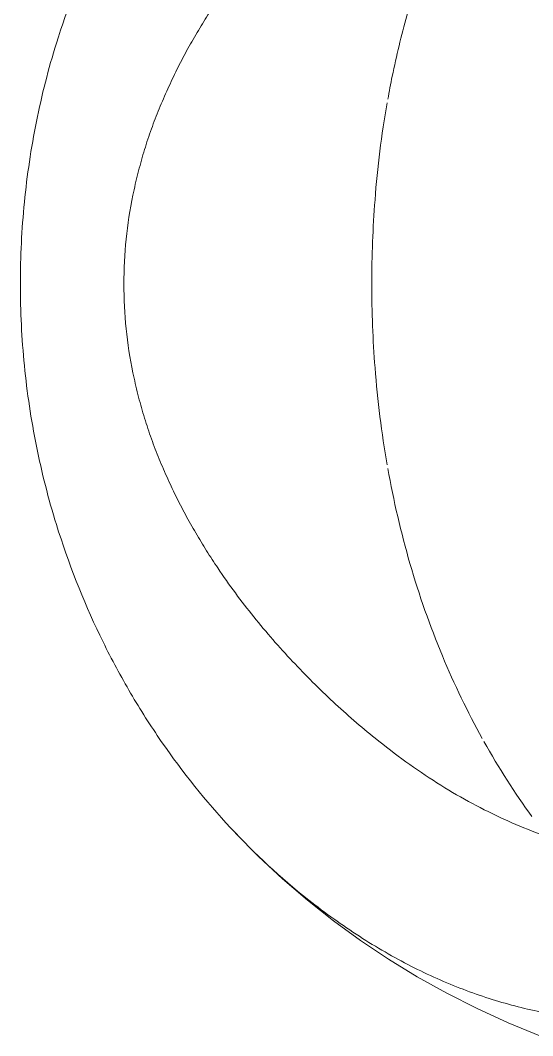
# Model space of a CAD drawing. Header units: millimetres. Extents: x -4000 to 187956, y -58990 to 162485.
# Drawn here: x 80274.1 to 80382.5, y 7363 to 7578 of the extents above; entities that cross this region are included whole.
import ezdxf

# ---------------------------------------------------------------- set-up
doc = ezdxf.new("R2010")
doc.units = ezdxf.units.MM
doc.layers.add('P-SANR-FIXT', color=6, linetype='Continuous', lineweight=9)

# ---------------------------------------------------------------- blocks, each defined once
blk = doc.blocks.new('C307 - C307-V892-FFS - TANG 1')
at = {"layer": 'P-SANR-FIXT', "color": 250, "flags": 128}
blk.add_lwpolyline([(116.29, -264.42), (121.21, -259.56), (125.96, -254.49), (130.52, -249.19), (134.89, -243.69), (139.05, -237.99), (143, -232.09), (146.73, -226.01), (150.21, -219.76), (153.46, -213.34), (156.45, -206.76), (159.18, -200.05)], dxfattribs=at)
at = {"layer": 'P-SANR-FIXT', "color": 250}
for points, knots in [([(-50.95, -302.34), (-58.32, -300.04), (-72.45, -294.62), (-98.49, -280.39), (-125.49, -257.6), (-147.02, -226.12), (-155.27, -199.55), (-156.2, -179.46), (-154.88, -170), (-153.77, -165.4)], [-1, -1, -1, -1, -0.9, -0.8, -0.6, -0.4, -0.2, -0.1, 0, 0, 0, 0]), ([(153.77, -165.4), (155.32, -171.79), (156.32, -181.76), (155.07, -195.87), (152.75, -206.69), (149.06, -217.66), (143.96, -228.72), (137.48, -239.63), (128.06, -252.48), (114.63, -266.74), (99.19, -278.94), (85.44, -287.5), (70.85, -295.19), (59.14, -299.78), (50.95, -302.34)], [-1, -1, -1, -1, -0.861111, -0.791667, -0.722222, -0.652778, -0.583333, -0.513889, -0.444444, -0.333333, -0.222222, -0.166667, -0.111111, 0, 0, 0, 0]), ([(-96.2, -234.93), (-92.96, -238.94), (-85.96, -246.76), (-76, -256.16), (-68.31, -262.34), (-63.73, -265.76), (-60.17, -268.21), (-56.51, -270.58), (-52.74, -272.88), (-48.87, -275.07), (-44.89, -277.11), (-40.79, -279.02), (-36.58, -280.82), (-32.28, -282.46), (-27.89, -283.89), (-23.39, -285.11), (-17.27, -286.53), (-9.5, -287.76), (0.02, -288.2), (9.53, -287.75), (17.29, -286.53), (23.41, -285.11), (27.89, -283.88), (32.28, -282.46), (36.59, -280.82), (40.79, -279.02), (44.89, -277.11), (48.87, -275.07), (52.74, -272.88), (56.51, -270.58), (60.78, -267.81), (65.49, -264.51), (70.53, -260.57), (75.36, -256.56), (79.96, -252.4), (84.34, -248.13), (89.91, -242.37), (93.77, -237.94), (96.2, -234.93)], [0, 0, 0, 0, 0.076923, 0.153846, 0.192308, 0.211538, 0.230769, 0.25, 0.269231, 0.288462, 0.307692, 0.326923, 0.346154, 0.365385, 0.384615, 0.403846, 0.423077, 0.461538, 0.5, 0.538462, 0.576923, 0.596154, 0.615385, 0.634615, 0.653846, 0.673077, 0.692308, 0.711538, 0.730769, 0.75, 0.769231, 0.798077, 0.826923, 0.855769, 0.884615, 0.913462, 0.942308, 1, 1, 1, 1])]:
    blk.add_open_spline(points, degree=3, knots=knots, dxfattribs=at)
for points in [[(96.2, -234.93), (99.68, -230.6), (106, -221.88), (113.31, -208.47), (118.49, -195.12), (120.44, -186.39), (121.01, -182.09)], [(0, -309.96), (-5.8, -309.96), (-17.31, -309.39), (-34.45, -306.83), (-45.5, -304.02), (-50.95, -302.34)], [(50.95, -302.34), (45.5, -304.02), (34.46, -306.83), (17.34, -309.39), (5.81, -309.96), (0, -309.96)]]:
    blk.add_open_spline(points, degree=3, dxfattribs=at)
at = {"layer": 'P-SANR-FIXT', "color": 253}
for points in [[(112.8, -201.74), (107.8, -205.36), (102.48, -208.75), (96.88, -211.88)], [(-17.78, -234.93), (-24.71, -234.41), (-31.54, -233.56), (-38.31, -232.36)], [(38.31, -232.36), (31.55, -233.55), (24.71, -234.41), (17.78, -234.93)], [(0, -235.62), (-2.97, -235.62), (-8.9, -235.5), (-14.82, -235.16), (-17.78, -234.93)], [(17.78, -234.93), (14.82, -235.16), (8.9, -235.5), (2.97, -235.62), (0, -235.62)]]:
    blk.add_open_spline(points, degree=3, dxfattribs=at)
for points, knots in [([(-39.1, -232.22), (-40.73, -231.93), (-46.67, -230.78), (-56.85, -228.36), (-73.39, -223.17), (-86.46, -217.51), (-95.01, -212.91), (-96.23, -212.24)], [-0.8872569, -0.8872569, -0.8872569, -0.8872569, -0.8611111, -0.7916667, -0.7222222, -0.5833333, -0.559915, -0.559915, -0.559915, -0.559915]), ([(96.23, -212.24), (90.65, -215.33), (78.72, -221.09), (59.49, -227.85), (45.91, -231), (39.1, -232.22)], [-0.4402744, -0.4402744, -0.4402744, -0.4402744, -0.3333333, -0.2222222, -0.1128561, -0.1128561, -0.1128561, -0.1128561])]:
    blk.add_open_spline(points, degree=3, knots=knots, dxfattribs=at)
blk = doc.blocks.new('C307 - C307-V945-FFS - TANG 1')
at = {"layer": 'P-SANR-FIXT', "color": 250, "flags": 128}
blk.add_lwpolyline([(116.29, -264.42), (121.21, -259.56), (125.96, -254.49), (130.52, -249.19), (134.89, -243.69), (139.05, -237.99), (143, -232.09), (146.73, -226.01), (150.21, -219.76), (153.46, -213.34), (156.45, -206.76), (159.18, -200.05)], dxfattribs=at)
at = {"layer": 'P-SANR-FIXT', "color": 250}
for points, knots in [([(-50.95, -302.34), (-58.32, -300.04), (-72.45, -294.62), (-98.49, -280.39), (-125.49, -257.6), (-147.02, -226.12), (-155.27, -199.55), (-156.2, -179.46), (-154.88, -170), (-153.77, -165.4)], [-1, -1, -1, -1, -0.9, -0.8, -0.6, -0.4, -0.2, -0.1, 0, 0, 0, 0]), ([(153.77, -165.4), (155.32, -171.79), (156.32, -181.76), (155.07, -195.87), (152.75, -206.69), (149.06, -217.66), (143.96, -228.72), (137.48, -239.63), (128.06, -252.48), (114.63, -266.74), (99.19, -278.94), (85.44, -287.5), (70.85, -295.19), (59.14, -299.78), (50.95, -302.34)], [-1, -1, -1, -1, -0.861111, -0.791667, -0.722222, -0.652778, -0.583333, -0.513889, -0.444444, -0.333333, -0.222222, -0.166667, -0.111111, 0, 0, 0, 0]), ([(-96.2, -234.93), (-92.96, -238.94), (-85.96, -246.76), (-76, -256.16), (-68.31, -262.34), (-63.73, -265.76), (-60.17, -268.21), (-56.51, -270.58), (-52.74, -272.88), (-48.87, -275.07), (-44.89, -277.11), (-40.79, -279.02), (-36.58, -280.82), (-32.28, -282.46), (-27.89, -283.89), (-23.39, -285.11), (-17.27, -286.53), (-9.5, -287.76), (0.02, -288.2), (9.53, -287.75), (17.29, -286.53), (23.41, -285.11), (27.89, -283.88), (32.28, -282.46), (36.59, -280.82), (40.79, -279.02), (44.89, -277.11), (48.87, -275.07), (52.74, -272.88), (56.51, -270.58), (60.78, -267.81), (65.49, -264.51), (70.53, -260.57), (75.36, -256.56), (79.96, -252.4), (84.34, -248.13), (89.91, -242.37), (93.77, -237.94), (96.2, -234.93)], [0, 0, 0, 0, 0.076923, 0.153846, 0.192308, 0.211538, 0.230769, 0.25, 0.269231, 0.288462, 0.307692, 0.326923, 0.346154, 0.365385, 0.384615, 0.403846, 0.423077, 0.461538, 0.5, 0.538462, 0.576923, 0.596154, 0.615385, 0.634615, 0.653846, 0.673077, 0.692308, 0.711538, 0.730769, 0.75, 0.769231, 0.798077, 0.826923, 0.855769, 0.884615, 0.913462, 0.942308, 1, 1, 1, 1])]:
    blk.add_open_spline(points, degree=3, knots=knots, dxfattribs=at)
for points in [[(96.2, -234.93), (99.68, -230.6), (106, -221.88), (113.31, -208.47), (118.49, -195.12), (120.44, -186.39), (121.01, -182.09)], [(0, -309.96), (-5.8, -309.96), (-17.31, -309.39), (-34.45, -306.83), (-45.5, -304.02), (-50.95, -302.34)], [(50.95, -302.34), (45.5, -304.02), (34.46, -306.83), (17.34, -309.39), (5.81, -309.96), (0, -309.96)]]:
    blk.add_open_spline(points, degree=3, dxfattribs=at)
at = {"layer": 'P-SANR-FIXT', "color": 253}
for points in [[(112.8, -201.74), (107.8, -205.36), (102.48, -208.75), (96.88, -211.88)], [(-17.78, -234.93), (-24.71, -234.41), (-31.54, -233.56), (-38.31, -232.36)], [(38.31, -232.36), (31.55, -233.55), (24.71, -234.41), (17.78, -234.93)], [(0, -235.62), (-2.97, -235.62), (-8.9, -235.5), (-14.82, -235.16), (-17.78, -234.93)], [(17.78, -234.93), (14.82, -235.16), (8.9, -235.5), (2.97, -235.62), (0, -235.62)]]:
    blk.add_open_spline(points, degree=3, dxfattribs=at)
for points, knots in [([(-39.1, -232.22), (-40.73, -231.93), (-46.67, -230.78), (-56.85, -228.36), (-73.39, -223.17), (-86.46, -217.51), (-95.01, -212.91), (-96.23, -212.24)], [-0.8872569, -0.8872569, -0.8872569, -0.8872569, -0.8611111, -0.7916667, -0.7222222, -0.5833333, -0.559915, -0.559915, -0.559915, -0.559915]), ([(96.23, -212.24), (90.65, -215.33), (78.72, -221.09), (59.49, -227.85), (45.91, -231), (39.1, -232.22)], [-0.4402744, -0.4402744, -0.4402744, -0.4402744, -0.3333333, -0.2222222, -0.1128561, -0.1128561, -0.1128561, -0.1128561])]:
    blk.add_open_spline(points, degree=3, knots=knots, dxfattribs=at)
blk = doc.blocks.new('CMF2_NHAXUONG_A_rvt-1-FFS - TANG 1')
at = {"layer": 'P-SANR-FIXT', "color": 250, "lineweight": 9}
for name, rotation in [('C307 - C307-V892-FFS - TANG 1', 269.9999999999983), ('C307 - C307-V945-FFS - TANG 1', 269.9999999999976)]:
    blk.add_blockref(name, (80584.05, 7522.17), dxfattribs=dict(at, rotation=rotation))

msp = doc.modelspace()

# ---------------------------------------------------------------- block references
at = {"lineweight": 5}
msp.add_blockref('CMF2_NHAXUONG_A_rvt-1-FFS - TANG 1', (0, 0), dxfattribs=at)

doc.saveas('drawing.dxf')
